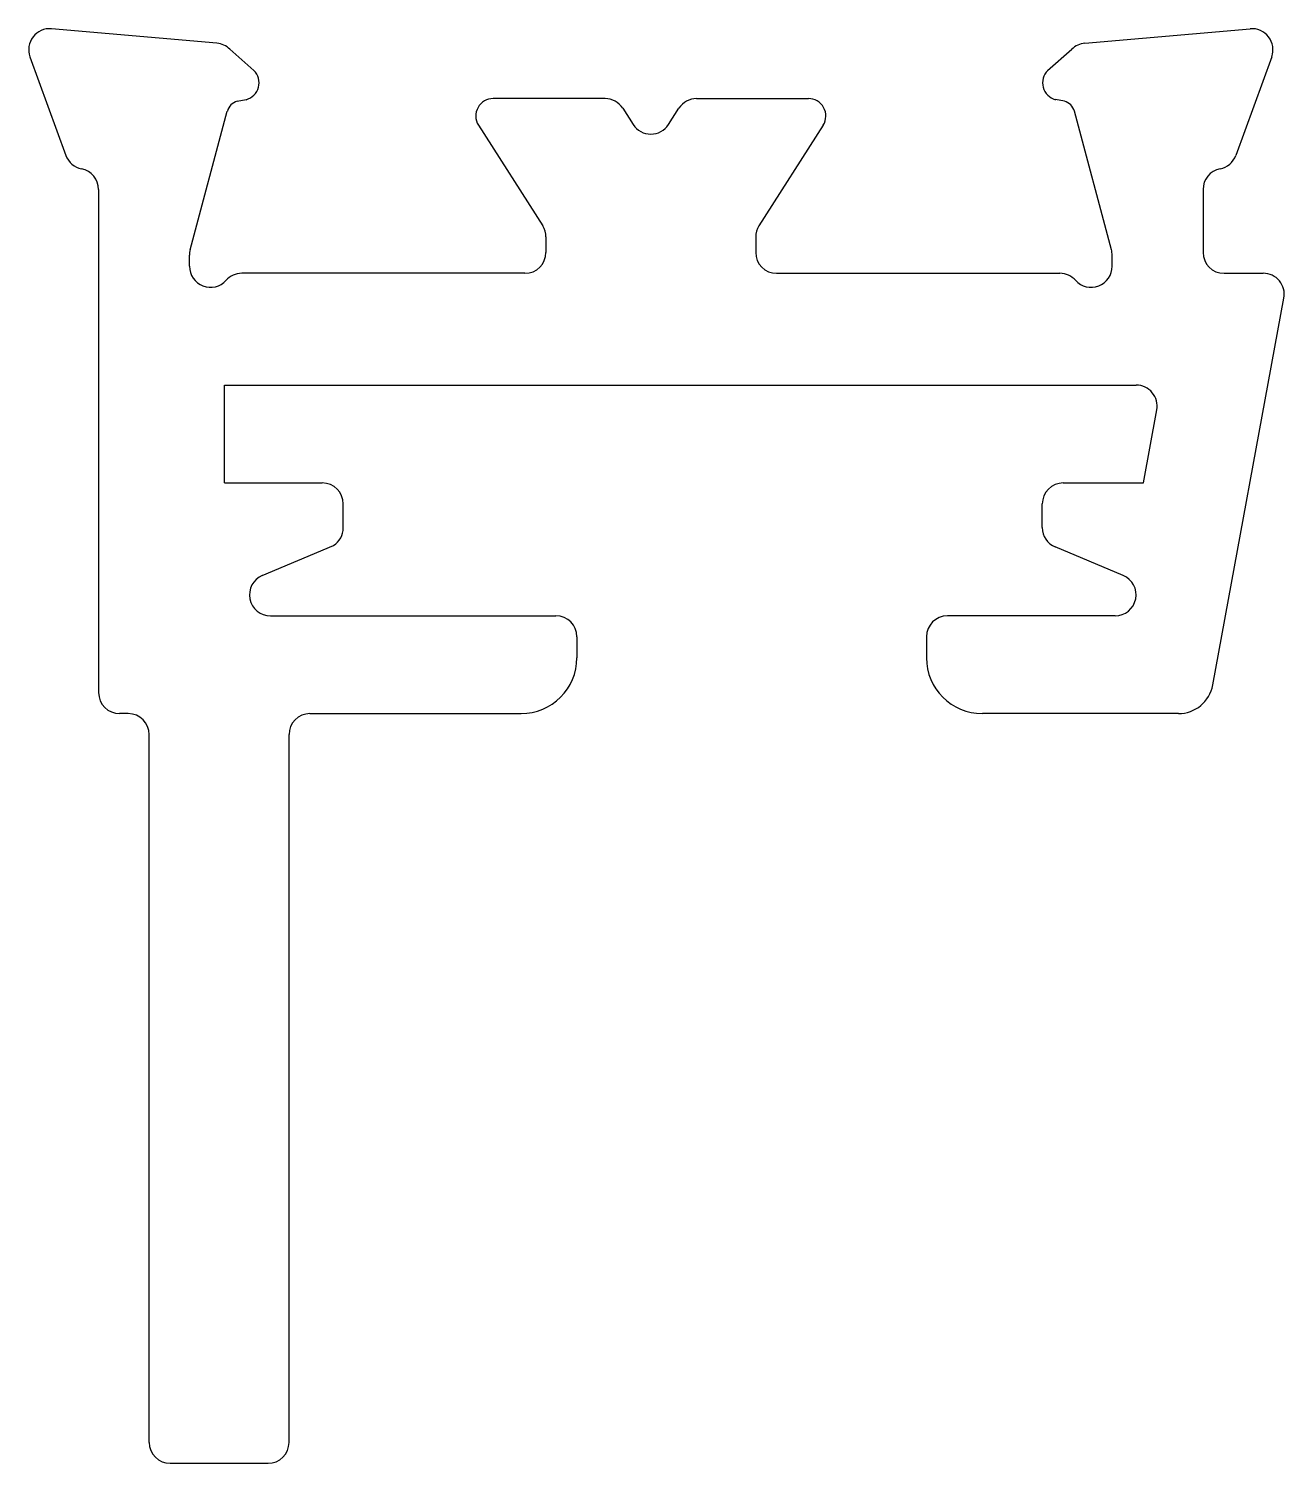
# Model space of a CAD drawing. Extents: x 1071.9 to 1089.8, y 1857.4 to 1877.9.
import ezdxf

# ---------------------------------------------------------------- set-up
doc = ezdxf.new("R2010")
doc.units = 0
doc.layers.get('0').update_dxf_attribs({"linetype": 'CONTINUOUS'})

msp = doc.modelspace()

# ---------------------------------------------------------------- linework, layer by layer
at = {"color": 0}
for p, q in [((1074.574, 1877.676), (1072.208, 1877.883)), ((1086.99, 1877.676), (1089.356, 1877.883)), ((1071.9, 1877.482), (1072.414, 1876.071)), ((1075.105, 1877.287), (1074.76, 1877.589)), ((1086.459, 1877.287), (1086.804, 1877.589)), ((1089.664, 1877.482), (1089.151, 1876.071)), ((1074.865, 1876.846), (1074.993, 1876.869)), ((1080.127, 1876.884), (1078.528, 1876.884)), ((1081.437, 1876.884), (1083.036, 1876.884)), ((1086.699, 1876.846), (1086.571, 1876.869)), ((1074.192, 1874.722), (1074.723, 1876.704)), ((1080.38, 1876.746), (1080.53, 1876.513)), ((1081.034, 1876.513), (1081.185, 1876.746)), ((1087.372, 1874.722), (1086.841, 1876.704)), ((1078.315, 1876.504), (1079.238, 1875.061)), ((1083.249, 1876.504), (1082.326, 1875.061)), ((1072.882, 1875.584), (1072.882, 1868.384)), ((1088.682, 1875.584), (1088.682, 1874.684)), ((1079.282, 1874.905), (1079.282, 1874.684)), ((1082.282, 1874.905), (1082.282, 1874.684)), ((1074.182, 1874.484), (1074.182, 1874.645)), ((1087.382, 1874.484), (1087.382, 1874.645)), ((1078.982, 1874.384), (1074.929, 1874.384)), ((1082.582, 1874.384), (1086.635, 1874.384)), ((1088.982, 1874.384), (1089.544, 1874.384)), ((1088.821, 1868.494), (1089.84, 1874.03)), ((1074.682, 1871.384), (1074.682, 1872.784)), ((1074.682, 1872.784), (1087.725, 1872.784)), ((1087.828, 1871.384), (1088.02, 1872.43)), ((1074.682, 1871.384), (1076.082, 1871.384)), ((1086.682, 1871.384), (1087.828, 1871.384)), ((1076.382, 1870.741), (1076.382, 1871.084)), ((1086.382, 1870.746), (1086.382, 1871.084)), ((1075.224, 1870.061), (1076.244, 1870.488)), ((1087.54, 1870.061), (1086.566, 1870.469)), ((1075.34, 1869.484), (1079.425, 1869.484)), ((1087.424, 1869.484), (1085.025, 1869.484)), ((1079.725, 1869.184), (1079.725, 1868.884)), ((1084.725, 1869.184), (1084.725, 1868.884)), ((1073.306, 1868.084), (1073.182, 1868.084)), ((1075.906, 1868.084), (1078.925, 1868.084)), ((1088.329, 1868.084), (1085.525, 1868.084)), ((1073.606, 1857.657), (1073.606, 1867.784)), ((1075.606, 1857.657), (1075.606, 1867.784)), ((1073.906, 1857.357), (1075.306, 1857.357))]:
    msp.add_line(p, q, dxfattribs=at)
for centre, radius, start, end in [((1072.182, 1877.584), 0.3, 85, 200), ((1089.382, 1877.584), 0.3, 340, 95), ((1074.548, 1877.377), 0.3, 45, 85), ((1087.017, 1877.377), 0.3, 95, 135), ((1074.928, 1877.11), 0.25, 285, 45), ((1086.636, 1877.11), 0.25, 135, 255), ((1074.917, 1876.652), 0.2, 105, 165), ((1078.528, 1876.634), 0.25, 90, 211.3955), ((1080.127, 1876.584), 0.3, 32.7601, 90), ((1081.437, 1876.584), 0.3, 90, 147.2399), ((1083.036, 1876.634), 0.25, 328.6045, 90), ((1086.648, 1876.652), 0.2, 15, 75), ((1080.782, 1876.675), 0.3, 212.7601, 327.2399), ((1072.696, 1876.173), 0.3, 200, 259.0957), ((1088.869, 1876.173), 0.3, 280.9043, 340), ((1072.582, 1875.584), 0.3, 0, 79.0957), ((1088.982, 1875.584), 0.3, 100.9043, 180), ((1078.982, 1874.905), 0.3, 0, 31.3955), ((1082.582, 1874.905), 0.3, 148.6045, 180), ((1074.482, 1874.645), 0.3, 165, 180), ((1087.082, 1874.645), 0.3, 0, 15), ((1078.982, 1874.684), 0.3, 270, 0), ((1082.582, 1874.684), 0.3, 180, 270), ((1088.982, 1874.684), 0.3, 180, 270), ((1074.482, 1874.484), 0.3, 180, 318.1897), ((1074.929, 1874.084), 0.3, 90, 138.1897), ((1086.635, 1874.084), 0.3, 41.8103, 90), ((1087.082, 1874.484), 0.3, 221.8103, 360), ((1089.544, 1874.084), 0.3, 349.5754, 90), ((1087.725, 1872.484), 0.3, 349.5754, 90), ((1076.082, 1871.084), 0.3, 0, 90), ((1086.682, 1871.084), 0.3, 90, 180), ((1076.082, 1870.741), 0.3, 302.7352, 0), ((1086.682, 1870.746), 0.3, 180, 247.2648), ((1075.34, 1869.784), 0.3, 112.7352, 270), ((1087.424, 1869.784), 0.3, 270, 67.2648), ((1079.425, 1869.184), 0.3, 0, 90), ((1085.025, 1869.184), 0.3, 90, 180), ((1078.925, 1868.884), 0.8, 270, 0), ((1085.525, 1868.884), 0.8, 180, 270), ((1073.182, 1868.384), 0.3, 180, 270), ((1088.329, 1868.584), 0.5, 270, 349.5754), ((1073.306, 1867.784), 0.3, 0, 90), ((1075.906, 1867.784), 0.3, 90, 180), ((1073.906, 1857.657), 0.3, 180, 270), ((1075.306, 1857.657), 0.3, 270, 360)]:
    msp.add_arc(centre, radius, start, end, dxfattribs=at)

doc.saveas('drawing.dxf')
